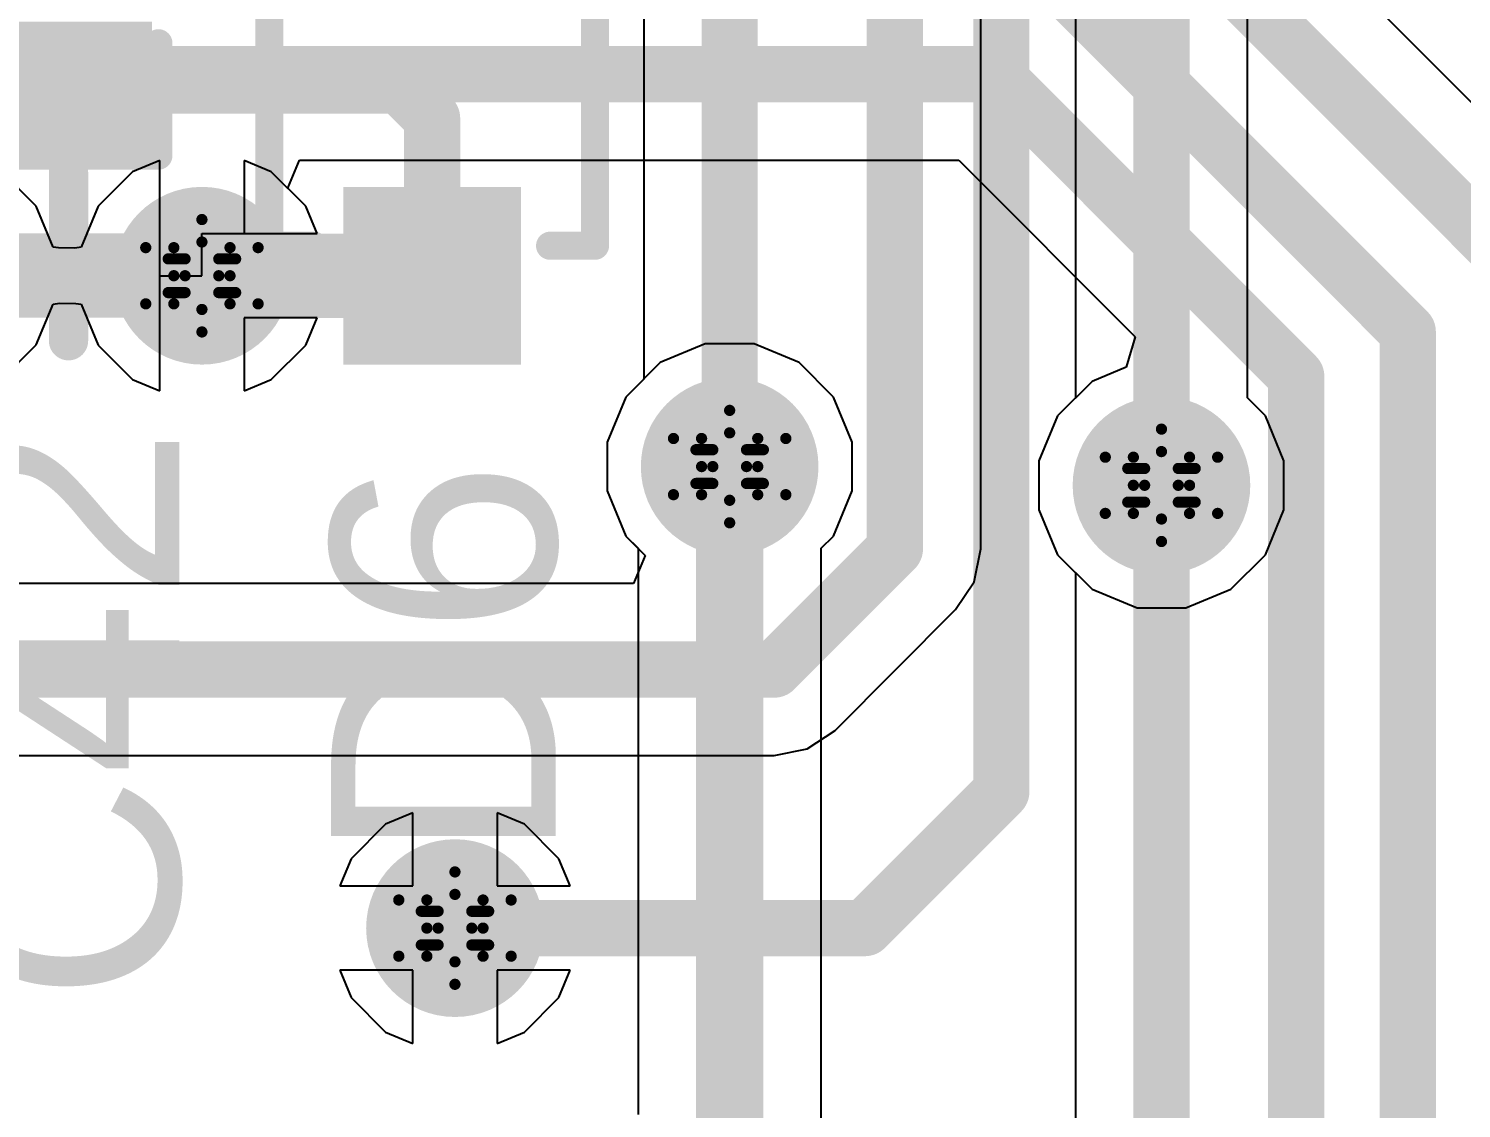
# Model space of a CAD drawing. Header units: inches. Extents: x -18 to 237, y -41 to 211.
# Drawn here: x 20.17 to 26.65, y 39.34 to 44.22 of the extents above; entities that cross this region are included whole.
import ezdxf

# ---------------------------------------------------------------- set-up
doc = ezdxf.new("R2010")
doc.units = ezdxf.units.IN
for name, color, linetype in [('Bottom Layer', 5, 'Continuous'), ('Bottom Solder', 6, 'Continuous'), ('Drill Drawing', 1, 'Continuous'), ('Top Layer', 1, 'Continuous'), ('Top Overlay', 2, 'Continuous'), ('Top Paste', 8, 'Continuous'), ('Top Solder', 216, 'Continuous'), ('Via Holes', 16, 'Continuous')]:
    doc.layers.add(name, color=color, linetype=linetype)
doc.styles.add('Arial', font='', dxfattribs={"height": 0.2})
doc.styles.get('Arial').set_extended_font_data('Arial')

# ---------------------------------------------------------------- blocks, each defined once
blk = doc.blocks.new('F0502_B_18_15T_R_17')
at = {"layer": 'Top Overlay', "const_width": 0.127}
blk.add_lwpolyline([(5.7912, -2.7432), (-5.7912, -2.7432)], dxfattribs=at)
at = {"layer": 'Top Overlay', "const_width": 0.0635}
blk.add_lwpolyline([(-5.82295, -2.7432, 1), (-5.75945, -2.7432, 1)], format="xyb", close=True, dxfattribs=at)
blk = doc.blocks.new('SOD323F_115')
at = {"layer": 'Top Layer'}
for points in [[(-1.34999984, 0.2999994), (-0.75000104, 0.2999994), (-0.75000104, -0.2999994), (-1.34999984, -0.2999994)], [(0.75000104, 0.2999994), (1.34999984, 0.2999994), (1.34999984, -0.2999994), (0.75000104, -0.2999994)]]:
    blk.add_hatch(color=1, dxfattribs=at).paths.add_polyline_path(points)
at = {"layer": 'Top Overlay'}
for points in [[(0.99026472, 0.38452552), (2.11002372, 0.38452552), (2.11002372, 0.7909255199999999), (0.99026472, 0.7909255199999999)], [(1.42228824, -0.4064), (2.10808824, -0.4064), (2.10808824, 0.4571999999999999), (1.42228824, 0.4571999999999999)], [(0.99026472, -0.7838744799999999), (2.11002372, -0.7838744799999999), (2.11002372, -0.3774744799999999), (0.99026472, -0.3774744799999999)]]:
    blk.add_hatch(color=2, dxfattribs=at).paths.add_polyline_path(points)
at = {"layer": 'Top Paste'}
for points in [[(-1.34999984, 0.2999994), (-0.75000104, 0.2999994), (-0.75000104, -0.2999994), (-1.34999984, -0.2999994)], [(0.75000104, 0.2999994), (1.34999984, 0.2999994), (1.34999984, -0.2999994), (0.75000104, -0.2999994)]]:
    blk.add_hatch(color=8, dxfattribs=at).paths.add_polyline_path(points)
at = {"layer": 'Top Solder'}
for points in [[(-1.45159984, 0.4015993999999999), (-0.64840104, 0.4015993999999999), (-0.64840104, -0.4015993999999999), (-1.45159984, -0.4015993999999999)], [(0.64840104, 0.4015993999999999), (1.45159984, 0.4015993999999999), (1.45159984, -0.4015993999999999), (0.64840104, -0.4015993999999999)]]:
    blk.add_hatch(color=216, dxfattribs=at).paths.add_polyline_path(points)
at = {"layer": 'Top Overlay', "const_width": 0.127}
for points in [[(-0.9143999999999999, 0.7366), (0.9884409999999999, 0.7366)], [(-0.9143999999999999, 0.7366), (-0.9143999999999999, 0.5334)], [(-0.9143999999999999, -0.5334), (-0.9143999999999999, -0.7366)], [(-0.9143999999999999, -0.7366), (0.9884409999999999, -0.7366)]]:
    blk.add_lwpolyline(points, dxfattribs=at)
at = {"layer": 'Top Overlay', "const_width": 0.0635}
for points in [[(-0.9461499999999999, 0.7366, 1), (-0.88265, 0.7366, 1)], [(-0.9461499999999999, 0.7366, 1), (-0.88265, 0.7366, 1)], [(0.9566909999999998, 0.7366, 1), (1.020191, 0.7366, 1)], [(-0.9461499999999999, 0.5334, 1), (-0.88265, 0.5334, 1)], [(-0.9461499999999999, -0.5334, 1), (-0.88265, -0.5334, 1)], [(-0.9461499999999999, -0.7366, 1), (-0.88265, -0.7366, 1)], [(-0.9461499999999999, -0.7366, 1), (-0.88265, -0.7366, 1)], [(0.9566909999999998, -0.7366, 1), (1.020191, -0.7366, 1)]]:
    blk.add_lwpolyline(points, format="xyb", close=True, dxfattribs=at)
blk = doc.blocks.new('C___0402_122')
at = {"layer": 'Top Layer'}
for points in [[(-0.6985, -0.3175), (-0.6985, 0.3174999999999999), (-0.2413000000000001, 0.3175), (-0.2412999999999999, -0.3174999999999999)], [(0.2413000000000001, -0.3175), (0.2412999999999999, 0.3174999999999999), (0.6985, 0.3175), (0.6985, -0.3174999999999999)]]:
    blk.add_hatch(color=1, dxfattribs=at).paths.add_polyline_path(points)
at = {"layer": 'Top Paste'}
for points in [[(-0.6985, -0.3175), (-0.6985, 0.3174999999999999), (-0.2413000000000001, 0.3175), (-0.2412999999999999, -0.3174999999999999)], [(0.2413000000000001, -0.3175), (0.2412999999999999, 0.3174999999999999), (0.6985, 0.3175), (0.6985, -0.3174999999999999)]]:
    blk.add_hatch(color=8, dxfattribs=at).paths.add_polyline_path(points)
at = {"layer": 'Top Solder'}
for points in [[(-0.7584998799999999, -0.3774998800000001), (-0.7584998799999999, 0.3774998799999999), (-0.1813001200000001, 0.3774998800000001), (-0.1813001199999999, -0.3774998799999999)], [(0.1813001200000001, -0.3774998800000001), (0.1813001199999999, 0.3774998799999999), (0.7584998799999999, 0.3774998800000001), (0.7584998799999999, -0.3774998799999999)]]:
    blk.add_hatch(color=216, dxfattribs=at).paths.add_polyline_path(points)
at = {"layer": 'Top Overlay', "const_width": 0.127}
for points in [[(-0.2794, 0.4064), (-0.7874, 0.4064)], [(-0.7874, -0.4064), (-0.7874, 0.4064)], [(0.7874, 0.4064), (0.2794, 0.4064)], [(0.7874, -0.4064), (0.7874, 0.4064)], [(-0.2794, -0.4064), (-0.7874, -0.4064)], [(0.7874, -0.4064), (0.2794, -0.4064)]]:
    blk.add_lwpolyline(points, dxfattribs=at)
at = {"layer": 'Top Overlay', "const_width": 0.0635}
for points in [[(-0.8191499999999999, 0.4064, 1), (-0.7556499999999999, 0.4064, 1)], [(-0.8191499999999999, 0.4064, 1), (-0.7556499999999999, 0.4064, 1)], [(-0.31115, 0.4064, 1), (-0.24765, 0.4064, 1)], [(0.24765, 0.4064, 1), (0.31115, 0.4064, 1)], [(0.7556499999999999, 0.4064, 1), (0.8191499999999999, 0.4064, 1)], [(0.7556499999999999, 0.4064, 1), (0.8191499999999999, 0.4064, 1)], [(-0.8191499999999999, -0.4064, 1), (-0.7556499999999999, -0.4064, 1)], [(-0.8191499999999999, -0.4064, 1), (-0.7556499999999999, -0.4064, 1)], [(-0.31115, -0.4064, 1), (-0.24765, -0.4064, 1)], [(0.24765, -0.4064, 1), (0.31115, -0.4064, 1)], [(0.7556499999999999, -0.4064, 1), (0.8191499999999999, -0.4064, 1)], [(0.7556499999999999, -0.4064, 1), (0.8191499999999999, -0.4064, 1)]]:
    blk.add_lwpolyline(points, format="xyb", close=True, dxfattribs=at)

msp = doc.modelspace()

# ---------------------------------------------------------------- hatches: boundary and pattern name
at = {"layer": 'Bottom Layer'}
h = msp.add_hatch(color=5, dxfattribs=at)
edge = h.paths.add_edge_path()
edge.add_arc((20.95500508, 43.10568468), 0.2999994, 0, 360)
h = msp.add_hatch(color=5, dxfattribs=at)
edge = h.paths.add_edge_path()
edge.add_arc((23.34130206, 42.24319973999999), 0.2999994, 0, 360)
h = msp.add_hatch(color=5, dxfattribs=at)
edge = h.paths.add_edge_path()
edge.add_arc((25.2938915, 42.15854916), 0.2999994, 0, 360)
h = msp.add_hatch(color=5, dxfattribs=at)
edge = h.paths.add_edge_path()
edge.add_arc((22.0991811, 40.1574), 0.2999994, 0, 360)
at = {"layer": 'Bottom Solder'}
h = msp.add_hatch(color=6, dxfattribs=at)
edge = h.paths.add_edge_path()
edge.add_arc((20.95500508, 43.10568468), 0.4015993999999999, 0, 360)
h = msp.add_hatch(color=6, dxfattribs=at)
edge = h.paths.add_edge_path()
edge.add_arc((23.34130206, 42.24319973999999), 0.4015993999999999, 0, 360)
h = msp.add_hatch(color=6, dxfattribs=at)
edge = h.paths.add_edge_path()
edge.add_arc((25.2938915, 42.15854916), 0.4015993999999999, 0, 360)
h = msp.add_hatch(color=6, dxfattribs=at)
edge = h.paths.add_edge_path()
edge.add_arc((22.0991811, 40.1574), 0.4015993999999999, 0, 360)
at = {"layer": 'Top Layer'}
h = msp.add_hatch(color=1, dxfattribs=at)
edge = h.paths.add_edge_path()
edge.add_arc((20.95500508, 43.10568468), 0.2999994, 0, 360)
h = msp.add_hatch(color=1, dxfattribs=at)
edge = h.paths.add_edge_path()
edge.add_arc((23.34130206, 42.24319973999999), 0.2999994, 0, 360)
h = msp.add_hatch(color=1, dxfattribs=at)
edge = h.paths.add_edge_path()
edge.add_arc((25.2938915, 42.15854916), 0.2999994, 0, 360)
h = msp.add_hatch(color=1, dxfattribs=at)
edge = h.paths.add_edge_path()
edge.add_arc((22.0991811, 40.1574), 0.2999994, 0, 360)
at = {"layer": 'Top Solder'}
h = msp.add_hatch(color=216, dxfattribs=at)
edge = h.paths.add_edge_path()
edge.add_arc((20.95500508, 43.10568468), 0.4015993999999999, 0, 360)
h = msp.add_hatch(color=216, dxfattribs=at)
edge = h.paths.add_edge_path()
edge.add_arc((23.34130206, 42.24319973999999), 0.4015993999999999, 0, 360)
h = msp.add_hatch(color=216, dxfattribs=at)
edge = h.paths.add_edge_path()
edge.add_arc((25.2938915, 42.15854916), 0.4015993999999999, 0, 360)
h = msp.add_hatch(color=216, dxfattribs=at)
edge = h.paths.add_edge_path()
edge.add_arc((22.0991811, 40.1574), 0.4015993999999999, 0, 360)
at = {"layer": 'Via Holes'}
h = msp.add_hatch(color=7, dxfattribs=at)
edge = h.paths.add_edge_path()
edge.add_arc((20.95500508, 43.10568468), 0.1499997, 0, 360)
h = msp.add_hatch(color=7, dxfattribs=at)
edge = h.paths.add_edge_path()
edge.add_arc((23.34130206, 42.24319973999999), 0.1499997, 0, 360)
h = msp.add_hatch(color=7, dxfattribs=at)
edge = h.paths.add_edge_path()
edge.add_arc((25.2938915, 42.15854916), 0.1499997, 0, 360)
h = msp.add_hatch(color=7, dxfattribs=at)
edge = h.paths.add_edge_path()
edge.add_arc((22.0991811, 40.1574), 0.1499997, 0, 360)

# ---------------------------------------------------------------- linework, layer by layer
at = {"layer": 'Bottom Layer'}
for p, q in [((27.20535834, 43.37886167999999), (25.59615912, 44.9880609)), ((21.34339902, 43.5007639), (21.39600496, 43.6277639)), ((21.39600496, 43.6277639), (24.37746458, 43.6277639)), ((24.37746458, 43.6277639), (25.17534716, 42.82988132)), ((21.42466378, 43.41949913999999), (21.34339902, 43.5007639)), ((21.47574318, 43.29618468), (21.42466378, 43.41949913999999)), ((20.95500508, 43.10568468), (20.95500508, 43.29618468)), ((20.95500508, 43.29618468), (21.47574318, 43.29618468)), ((20.76450508, 42.58494657999999), (20.76450508, 43.10568468)), ((20.76450508, 43.10568468), (20.95500508, 43.10568468)), ((20.20546378, 42.79298528), (20.28167394, 42.97697272)), ((20.28167394, 42.97697272), (20.31117858, 42.9815498)), ((20.31117858, 42.9815498), (20.38499098, 42.98088178)), ((20.38499098, 42.98088178), (20.40867394, 42.97697272)), ((20.40867394, 42.97697272), (20.48534638, 42.79187022)), ((21.47574318, 42.91518468), (21.14550508, 42.91518468)), ((21.14550508, 42.91518468), (21.14550508, 42.58494657999999)), ((21.42466378, 42.79187022), (21.47574318, 42.91518468)), ((25.17534716, 42.82988132), (25.1337572, 42.69186534)), ((20.04961954, 42.63714104), (20.20546378, 42.79298528)), ((20.48534638, 42.79187022), (20.64119062, 42.63602597999999)), ((21.26881954, 42.63602597999999), (21.42466378, 42.79187022)), ((23.23110416, 42.79719914), (23.0274876, 42.71285844)), ((23.45149996, 42.79719914), (23.23110416, 42.79719914)), ((23.65511652, 42.71285844), (23.45149996, 42.79719914)), ((23.0274876, 42.71285844), (22.87164336, 42.5570142)), ((23.81096076, 42.5570142), (23.65511652, 42.71285844)), ((20.64119062, 42.63602597999999), (20.76450508, 42.58494657999999)), ((21.14550508, 42.58494657999999), (21.26881954, 42.63602597999999)), ((24.98007704, 42.62820786), (24.8242328, 42.47236362)), ((25.1337572, 42.69186534), (24.98007704, 42.62820786)), ((22.87164336, 42.5570142), (22.78730266, 42.35339764)), ((23.89530146, 42.35339764), (23.81096076, 42.5570142)), ((24.8242328, 42.47236362), (24.7398921, 42.26874706)), ((22.78730266, 42.35339764), (22.78730266, 42.13300184)), ((23.89530146, 42.13300184), (23.89530146, 42.35339764)), ((24.7398921, 42.26874706), (24.7398921, 42.04835126)), ((22.78730266, 42.13300184), (22.87164336, 41.92938528)), ((23.81096076, 41.92938528), (23.89530146, 42.13300184)), ((24.7398921, 42.04835126), (24.8242328, 41.8447347)), ((22.87164336, 41.92938528), (22.92693916, 41.87408947999999)), ((23.75566496, 41.87408947999999), (23.81096076, 41.92938528)), ((22.92693916, 41.87408947999999), (22.92693916, 39.31473214)), ((23.75566496, 39.14309672), (23.75566496, 41.87408947999999)), ((24.8242328, 41.8447347), (24.90542644, 41.76354105999999)), ((24.90542644, 41.76354105999999), (24.90542644, 39.02160852)), ((21.78536664, 40.6270587), (21.6295224, 40.47121446)), ((21.9086811, 40.6781381), (21.78536664, 40.6270587)), ((21.9086811, 40.3479), (21.9086811, 40.6781381)), ((22.41299556, 40.6270587), (22.2896811, 40.6781381)), ((22.2896811, 40.6781381), (22.2896811, 40.3479)), ((22.5688398, 40.47121446), (22.41299556, 40.6270587)), ((21.6295224, 40.47121446), (21.578443, 40.3479)), ((22.6199192, 40.3479), (22.5688398, 40.47121446)), ((21.578443, 40.3479), (21.9086811, 40.3479)), ((22.2896811, 40.3479), (22.6199192, 40.3479)), ((21.9086811, 39.9669), (21.578443, 39.9669)), ((21.578443, 39.9669), (21.6295224, 39.84358553999999)), ((21.9086811, 39.6366619), (21.9086811, 39.9669)), ((22.6199192, 39.9669), (22.2896811, 39.9669)), ((22.2896811, 39.9669), (22.2896811, 39.6366619)), ((22.5688398, 39.84358553999999), (22.6199192, 39.9669)), ((21.6295224, 39.84358553999999), (21.78536664, 39.6877413)), ((22.41299556, 39.6877413), (22.5688398, 39.84358553999999)), ((21.78536664, 39.6877413), (21.9086811, 39.6366619)), ((22.2896811, 39.6366619), (22.41299556, 39.6877413))]:
    msp.add_line(p, q, dxfattribs=at)
for points, const_width in [([(25.07384876, 44.96099974), (26.93067258, 43.10417592)], 0.254), ([(24.79422016, 44.46609343999999), (26.40765102, 42.85266257999999)], 0.254), ([(13.15333412, 44.01622896), (24.53837104, 44.01622896)], 0.254), ([(24.53837104, 44.01622896), (25.90330862, 42.65129138)], 0.254), ([(26.40765102, 34.73014898), (26.40765102, 42.85266257999999)], 0.254), ([(25.90330862, 34.24389138), (25.90330862, 42.65129138)], 0.254), ([(23.34130206, 39.14309672), (23.34130206, 42.24319973999999)], 0.3048), ([(25.2938915, 38.86069952), (25.2938915, 42.15854916)], 0.254)]:
    msp.add_lwpolyline(points, dxfattribs=dict(at, const_width=const_width))
for points, const_width in [([(24.47487104, 44.01622896, 1), (24.60187104, 44.01622896, 1)], 0.127), ([(24.47487104, 44.01622896, 1), (24.60187104, 44.01622896, 1)], 0.127), ([(26.34415102, 42.85266257999999, 1), (26.47115102, 42.85266257999999, 1)], 0.127), ([(26.34415102, 42.85266257999999, 1), (26.47115102, 42.85266257999999, 1)], 0.127), ([(25.83980862, 42.65129138, 1), (25.96680862, 42.65129138, 1)], 0.127), ([(25.83980862, 42.65129138, 1), (25.96680862, 42.65129138, 1)], 0.127), ([(23.26510206, 42.24319973999999, 1), (23.41750206, 42.24319973999999, 1)], 0.1524), ([(25.2303915, 42.15854916, 1), (25.3573915, 42.15854916, 1)], 0.127)]:
    msp.add_lwpolyline(points, format="xyb", close=True, dxfattribs=dict(at, const_width=const_width))
at = {"layer": 'Drill Drawing', "const_width": 0.0508}
for points in [[(20.82800508, 43.23268468), (20.95500508, 43.35968468)], [(20.95500508, 43.35968468), (21.08200508, 43.23268468)], [(20.87880508, 43.18188468), (20.95500508, 43.25808468)], [(20.95500508, 43.25808468), (21.03120508, 43.18188468)], [(20.70100508, 43.23268468), (20.82800508, 43.10568468)], [(20.70100508, 43.23268468), (20.82800508, 43.23268468)], [(21.08200508, 43.23268468), (21.20900508, 43.23268468)], [(21.08200508, 43.10568468), (21.20900508, 43.23268468)], [(20.80260508, 43.18188468), (20.87880508, 43.10568468)], [(20.80260508, 43.18188468), (20.87880508, 43.18188468)], [(21.03120508, 43.18188468), (21.10740508, 43.18188468)], [(21.03120508, 43.10568468), (21.10740508, 43.18188468)], [(20.70100508, 42.97868467999999), (20.82800508, 43.10568468)], [(20.80260508, 43.02948468), (20.87880508, 43.10568468)], [(21.03120508, 43.10568468), (21.10740508, 43.02948468)], [(21.08200508, 43.10568468), (21.20900508, 42.97868467999999)], [(20.80260508, 43.02948468), (20.87880508, 43.02948468)], [(20.87880508, 43.02948468), (20.95500508, 42.95328468)], [(20.95500508, 42.95328468), (21.03120508, 43.02948468)], [(21.03120508, 43.02948468), (21.10740508, 43.02948468)], [(20.70100508, 42.97868467999999), (20.82800508, 42.97868467999999)], [(20.82800508, 42.97868467999999), (20.95500508, 42.85168468)], [(20.95500508, 42.85168468), (21.08200508, 42.97868467999999)], [(21.08200508, 42.97868467999999), (21.20900508, 42.97868467999999)], [(23.21430206, 42.37019974), (23.34130206, 42.49719974)], [(23.34130206, 42.49719974), (23.46830206, 42.37019974)], [(25.1668915, 42.28554916), (25.2938915, 42.41254916)], [(25.2938915, 42.41254916), (25.4208915, 42.28554916)], [(23.08730206, 42.37019974), (23.21430206, 42.24319973999999)], [(23.08730206, 42.37019974), (23.21430206, 42.37019974)], [(23.26510206, 42.31939974), (23.34130206, 42.39559973999999)], [(23.34130206, 42.39559973999999), (23.41750206, 42.31939974)], [(23.46830206, 42.37019974), (23.59530206, 42.37019974)], [(23.46830206, 42.24319973999999), (23.59530206, 42.37019974)], [(23.18890206, 42.31939974), (23.26510206, 42.24319973999999)], [(23.18890206, 42.31939974), (23.26510206, 42.31939974)], [(23.41750206, 42.31939974), (23.49370206, 42.31939974)], [(23.41750206, 42.24319973999999), (23.49370206, 42.31939974)], [(25.0398915, 42.28554916), (25.1668915, 42.15854916)], [(25.0398915, 42.28554916), (25.1668915, 42.28554916)], [(25.2176915, 42.23474916), (25.2938915, 42.31094916)], [(25.2938915, 42.31094916), (25.3700915, 42.23474916)], [(25.4208915, 42.28554916), (25.5478915, 42.28554916)], [(25.4208915, 42.15854916), (25.5478915, 42.28554916)], [(23.08730206, 42.11619974), (23.21430206, 42.24319973999999)], [(23.18890206, 42.16699974), (23.26510206, 42.24319973999999)], [(23.41750206, 42.24319973999999), (23.49370206, 42.16699974)], [(23.46830206, 42.24319973999999), (23.59530206, 42.11619974)], [(25.1414915, 42.23474916), (25.2176915, 42.15854916)], [(25.1414915, 42.23474916), (25.2176915, 42.23474916)], [(25.3700915, 42.23474916), (25.4462915, 42.23474916)], [(25.3700915, 42.15854916), (25.4462915, 42.23474916)], [(23.18890206, 42.16699974), (23.26510206, 42.16699974)], [(23.26510206, 42.16699974), (23.34130206, 42.09079973999999)], [(23.34130206, 42.09079973999999), (23.41750206, 42.16699974)], [(23.41750206, 42.16699974), (23.49370206, 42.16699974)], [(25.0398915, 42.03154916), (25.1668915, 42.15854916)], [(25.1414915, 42.08234916), (25.2176915, 42.15854916)], [(25.3700915, 42.15854916), (25.4462915, 42.08234916)], [(25.4208915, 42.15854916), (25.5478915, 42.03154916)], [(23.08730206, 42.11619974), (23.21430206, 42.11619974)], [(23.21430206, 42.11619974), (23.34130206, 41.98919974)], [(23.34130206, 41.98919974), (23.46830206, 42.11619974)], [(23.46830206, 42.11619974), (23.59530206, 42.11619974)], [(25.0398915, 42.03154916), (25.1668915, 42.03154916)], [(25.1414915, 42.08234916), (25.2176915, 42.08234916)], [(25.1668915, 42.03154916), (25.2938915, 41.90454916)], [(25.2176915, 42.08234916), (25.2938915, 42.00614916)], [(25.2938915, 42.00614916), (25.3700915, 42.08234916)], [(25.2938915, 41.90454916), (25.4208915, 42.03154916)], [(25.3700915, 42.08234916), (25.4462915, 42.08234916)], [(25.4208915, 42.03154916), (25.5478915, 42.03154916)], [(21.9721811, 40.2844), (22.0991811, 40.4114)], [(22.0991811, 40.4114), (22.2261811, 40.2844)], [(21.8451811, 40.2844), (21.9721811, 40.1574)], [(21.8451811, 40.2844), (21.9721811, 40.2844)], [(22.0229811, 40.2336), (22.0991811, 40.3098)], [(22.0991811, 40.3098), (22.1753811, 40.2336)], [(22.2261811, 40.2844), (22.3531811, 40.2844)], [(22.2261811, 40.1574), (22.3531811, 40.2844)], [(21.9467811, 40.2336), (22.0229811, 40.1574)], [(21.9467811, 40.2336), (22.0229811, 40.2336)], [(22.1753811, 40.2336), (22.2515811, 40.2336)], [(22.1753811, 40.1574), (22.2515811, 40.2336)], [(21.8451811, 40.0304), (21.9721811, 40.1574)], [(21.9467811, 40.0812), (22.0229811, 40.1574)], [(22.1753811, 40.1574), (22.2515811, 40.0812)], [(22.2261811, 40.1574), (22.3531811, 40.0304)], [(21.9467811, 40.0812), (22.0229811, 40.0812)], [(22.0229811, 40.0812), (22.0991811, 40.005)], [(22.0991811, 40.005), (22.1753811, 40.0812)], [(22.1753811, 40.0812), (22.2515811, 40.0812)], [(21.8451811, 40.0304), (21.9721811, 40.0304)], [(21.9721811, 40.0304), (22.0991811, 39.9034)], [(22.0991811, 39.9034), (22.2261811, 40.0304)], [(22.2261811, 40.0304), (22.3531811, 40.0304)]]:
    msp.add_lwpolyline(points, dxfattribs=at)
at = {"layer": 'Drill Drawing', "const_width": 0.0254}
for points in [[(20.94230508, 43.35968468, 1), (20.96770508, 43.35968468, 1)], [(20.94230508, 43.35968468, 1), (20.96770508, 43.35968468, 1)], [(20.94230508, 43.25808468, 1), (20.96770508, 43.25808468, 1)], [(20.94230508, 43.25808468, 1), (20.96770508, 43.25808468, 1)], [(20.68830508, 43.23268468, 1), (20.71370508, 43.23268468, 1)], [(20.68830508, 43.23268468, 1), (20.71370508, 43.23268468, 1)], [(20.81530508, 43.23268468, 1), (20.84070508, 43.23268468, 1)], [(20.81530508, 43.23268468, 1), (20.84070508, 43.23268468, 1)], [(21.06930508, 43.23268468, 1), (21.09470508, 43.23268468, 1)], [(21.06930508, 43.23268468, 1), (21.09470508, 43.23268468, 1)], [(21.19630508, 43.23268468, 1), (21.22170508, 43.23268468, 1)], [(21.19630508, 43.23268468, 1), (21.22170508, 43.23268468, 1)], [(20.78990508, 43.18188468, 1), (20.81530508, 43.18188468, 1)], [(20.78990508, 43.18188468, 1), (20.81530508, 43.18188468, 1)], [(20.86610508, 43.18188468, 1), (20.89150508, 43.18188468, 1)], [(20.86610508, 43.18188468, 1), (20.89150508, 43.18188468, 1)], [(21.01850508, 43.18188468, 1), (21.04390508, 43.18188468, 1)], [(21.01850508, 43.18188468, 1), (21.04390508, 43.18188468, 1)], [(21.09470508, 43.18188468, 1), (21.12010508, 43.18188468, 1)], [(21.09470508, 43.18188468, 1), (21.12010508, 43.18188468, 1)], [(20.81530508, 43.10568468, 1), (20.84070508, 43.10568468, 1)], [(20.81530508, 43.10568468, 1), (20.84070508, 43.10568468, 1)], [(20.86610508, 43.10568468, 1), (20.89150508, 43.10568468, 1)], [(20.86610508, 43.10568468, 1), (20.89150508, 43.10568468, 1)], [(21.01850508, 43.10568468, 1), (21.04390508, 43.10568468, 1)], [(21.01850508, 43.10568468, 1), (21.04390508, 43.10568468, 1)], [(21.06930508, 43.10568468, 1), (21.09470508, 43.10568468, 1)], [(21.06930508, 43.10568468, 1), (21.09470508, 43.10568468, 1)], [(20.78990508, 43.02948468, 1), (20.81530508, 43.02948468, 1)], [(20.78990508, 43.02948468, 1), (20.81530508, 43.02948468, 1)], [(20.86610508, 43.02948468, 1), (20.89150508, 43.02948468, 1)], [(20.86610508, 43.02948468, 1), (20.89150508, 43.02948468, 1)], [(21.01850508, 43.02948468, 1), (21.04390508, 43.02948468, 1)], [(21.01850508, 43.02948468, 1), (21.04390508, 43.02948468, 1)], [(21.09470508, 43.02948468, 1), (21.12010508, 43.02948468, 1)], [(21.09470508, 43.02948468, 1), (21.12010508, 43.02948468, 1)], [(20.68830508, 42.97868467999999, 1), (20.71370508, 42.97868467999999, 1)], [(20.68830508, 42.97868467999999, 1), (20.71370508, 42.97868467999999, 1)], [(20.81530508, 42.97868467999999, 1), (20.84070508, 42.97868467999999, 1)], [(20.81530508, 42.97868467999999, 1), (20.84070508, 42.97868467999999, 1)], [(20.94230508, 42.95328468, 1), (20.96770508, 42.95328468, 1)], [(20.94230508, 42.95328468, 1), (20.96770508, 42.95328468, 1)], [(21.06930508, 42.97868467999999, 1), (21.09470508, 42.97868467999999, 1)], [(21.06930508, 42.97868467999999, 1), (21.09470508, 42.97868467999999, 1)], [(21.19630508, 42.97868467999999, 1), (21.22170508, 42.97868467999999, 1)], [(21.19630508, 42.97868467999999, 1), (21.22170508, 42.97868467999999, 1)], [(20.94230508, 42.85168468, 1), (20.96770508, 42.85168468, 1)], [(20.94230508, 42.85168468, 1), (20.96770508, 42.85168468, 1)], [(23.32860206, 42.49719974, 1), (23.35400206, 42.49719974, 1)], [(23.32860206, 42.49719974, 1), (23.35400206, 42.49719974, 1)], [(25.2811915, 42.41254916, 1), (25.3065915, 42.41254916, 1)], [(25.2811915, 42.41254916, 1), (25.3065915, 42.41254916, 1)], [(23.07460206, 42.37019974, 1), (23.10000206, 42.37019974, 1)], [(23.07460206, 42.37019974, 1), (23.10000206, 42.37019974, 1)], [(23.20160206, 42.37019974, 1), (23.22700206, 42.37019974, 1)], [(23.20160206, 42.37019974, 1), (23.22700206, 42.37019974, 1)], [(23.32860206, 42.39559973999999, 1), (23.35400206, 42.39559973999999, 1)], [(23.32860206, 42.39559973999999, 1), (23.35400206, 42.39559973999999, 1)], [(23.45560206, 42.37019974, 1), (23.48100206, 42.37019974, 1)], [(23.45560206, 42.37019974, 1), (23.48100206, 42.37019974, 1)], [(23.58260206, 42.37019974, 1), (23.60800206, 42.37019974, 1)], [(23.58260206, 42.37019974, 1), (23.60800206, 42.37019974, 1)], [(23.17620206, 42.31939974, 1), (23.20160206, 42.31939974, 1)], [(23.17620206, 42.31939974, 1), (23.20160206, 42.31939974, 1)], [(23.25240206, 42.31939974, 1), (23.27780206, 42.31939974, 1)], [(23.25240206, 42.31939974, 1), (23.27780206, 42.31939974, 1)], [(23.40480206, 42.31939974, 1), (23.43020206, 42.31939974, 1)], [(23.40480206, 42.31939974, 1), (23.43020206, 42.31939974, 1)], [(23.48100206, 42.31939974, 1), (23.50640206, 42.31939974, 1)], [(23.48100206, 42.31939974, 1), (23.50640206, 42.31939974, 1)], [(25.0271915, 42.28554916, 1), (25.0525915, 42.28554916, 1)], [(25.0271915, 42.28554916, 1), (25.0525915, 42.28554916, 1)], [(25.1541915, 42.28554916, 1), (25.1795915, 42.28554916, 1)], [(25.1541915, 42.28554916, 1), (25.1795915, 42.28554916, 1)], [(25.2811915, 42.31094916, 1), (25.3065915, 42.31094916, 1)], [(25.2811915, 42.31094916, 1), (25.3065915, 42.31094916, 1)], [(25.4081915, 42.28554916, 1), (25.4335915, 42.28554916, 1)], [(25.4081915, 42.28554916, 1), (25.4335915, 42.28554916, 1)], [(25.5351915, 42.28554916, 1), (25.5605915, 42.28554916, 1)], [(25.5351915, 42.28554916, 1), (25.5605915, 42.28554916, 1)], [(23.20160206, 42.24319973999999, 1), (23.22700206, 42.24319973999999, 1)], [(23.20160206, 42.24319973999999, 1), (23.22700206, 42.24319973999999, 1)], [(23.25240206, 42.24319973999999, 1), (23.27780206, 42.24319973999999, 1)], [(23.25240206, 42.24319973999999, 1), (23.27780206, 42.24319973999999, 1)], [(23.40480206, 42.24319973999999, 1), (23.43020206, 42.24319973999999, 1)], [(23.40480206, 42.24319973999999, 1), (23.43020206, 42.24319973999999, 1)], [(23.45560206, 42.24319973999999, 1), (23.48100206, 42.24319973999999, 1)], [(23.45560206, 42.24319973999999, 1), (23.48100206, 42.24319973999999, 1)], [(25.1287915, 42.23474916, 1), (25.1541915, 42.23474916, 1)], [(25.1287915, 42.23474916, 1), (25.1541915, 42.23474916, 1)], [(25.2049915, 42.23474916, 1), (25.2303915, 42.23474916, 1)], [(25.2049915, 42.23474916, 1), (25.2303915, 42.23474916, 1)], [(25.3573915, 42.23474916, 1), (25.3827915, 42.23474916, 1)], [(25.3573915, 42.23474916, 1), (25.3827915, 42.23474916, 1)], [(25.4335915, 42.23474916, 1), (25.4589915, 42.23474916, 1)], [(25.4335915, 42.23474916, 1), (25.4589915, 42.23474916, 1)], [(23.17620206, 42.16699974, 1), (23.20160206, 42.16699974, 1)], [(23.17620206, 42.16699974, 1), (23.20160206, 42.16699974, 1)], [(23.25240206, 42.16699974, 1), (23.27780206, 42.16699974, 1)], [(23.25240206, 42.16699974, 1), (23.27780206, 42.16699974, 1)], [(23.40480206, 42.16699974, 1), (23.43020206, 42.16699974, 1)], [(23.40480206, 42.16699974, 1), (23.43020206, 42.16699974, 1)], [(23.48100206, 42.16699974, 1), (23.50640206, 42.16699974, 1)], [(23.48100206, 42.16699974, 1), (23.50640206, 42.16699974, 1)], [(25.1541915, 42.15854916, 1), (25.1795915, 42.15854916, 1)], [(25.1541915, 42.15854916, 1), (25.1795915, 42.15854916, 1)], [(25.2049915, 42.15854916, 1), (25.2303915, 42.15854916, 1)], [(25.2049915, 42.15854916, 1), (25.2303915, 42.15854916, 1)], [(25.3573915, 42.15854916, 1), (25.3827915, 42.15854916, 1)], [(25.3573915, 42.15854916, 1), (25.3827915, 42.15854916, 1)], [(25.4081915, 42.15854916, 1), (25.4335915, 42.15854916, 1)], [(25.4081915, 42.15854916, 1), (25.4335915, 42.15854916, 1)], [(23.07460206, 42.11619974, 1), (23.10000206, 42.11619974, 1)], [(23.07460206, 42.11619974, 1), (23.10000206, 42.11619974, 1)], [(23.20160206, 42.11619974, 1), (23.22700206, 42.11619974, 1)], [(23.20160206, 42.11619974, 1), (23.22700206, 42.11619974, 1)], [(23.32860206, 42.09079973999999, 1), (23.35400206, 42.09079973999999, 1)], [(23.32860206, 42.09079973999999, 1), (23.35400206, 42.09079973999999, 1)], [(23.45560206, 42.11619974, 1), (23.48100206, 42.11619974, 1)], [(23.45560206, 42.11619974, 1), (23.48100206, 42.11619974, 1)], [(23.58260206, 42.11619974, 1), (23.60800206, 42.11619974, 1)], [(23.58260206, 42.11619974, 1), (23.60800206, 42.11619974, 1)], [(25.0271915, 42.03154916, 1), (25.0525915, 42.03154916, 1)], [(25.0271915, 42.03154916, 1), (25.0525915, 42.03154916, 1)], [(25.1287915, 42.08234916, 1), (25.1541915, 42.08234916, 1)], [(25.1287915, 42.08234916, 1), (25.1541915, 42.08234916, 1)], [(25.1541915, 42.03154916, 1), (25.1795915, 42.03154916, 1)], [(25.1541915, 42.03154916, 1), (25.1795915, 42.03154916, 1)], [(25.2049915, 42.08234916, 1), (25.2303915, 42.08234916, 1)], [(25.2049915, 42.08234916, 1), (25.2303915, 42.08234916, 1)], [(25.3573915, 42.08234916, 1), (25.3827915, 42.08234916, 1)], [(25.3573915, 42.08234916, 1), (25.3827915, 42.08234916, 1)], [(25.4081915, 42.03154916, 1), (25.4335915, 42.03154916, 1)], [(25.4081915, 42.03154916, 1), (25.4335915, 42.03154916, 1)], [(25.4335915, 42.08234916, 1), (25.4589915, 42.08234916, 1)], [(25.4335915, 42.08234916, 1), (25.4589915, 42.08234916, 1)], [(25.5351915, 42.03154916, 1), (25.5605915, 42.03154916, 1)], [(25.5351915, 42.03154916, 1), (25.5605915, 42.03154916, 1)], [(23.32860206, 41.98919974, 1), (23.35400206, 41.98919974, 1)], [(23.32860206, 41.98919974, 1), (23.35400206, 41.98919974, 1)], [(25.2811915, 42.00614916, 1), (25.3065915, 42.00614916, 1)], [(25.2811915, 42.00614916, 1), (25.3065915, 42.00614916, 1)], [(25.2811915, 41.90454916, 1), (25.3065915, 41.90454916, 1)], [(25.2811915, 41.90454916, 1), (25.3065915, 41.90454916, 1)], [(22.0864811, 40.4114, 1), (22.1118811, 40.4114, 1)], [(22.0864811, 40.4114, 1), (22.1118811, 40.4114, 1)], [(21.8324811, 40.2844, 1), (21.8578811, 40.2844, 1)], [(21.8324811, 40.2844, 1), (21.8578811, 40.2844, 1)], [(21.9594811, 40.2844, 1), (21.9848811, 40.2844, 1)], [(21.9594811, 40.2844, 1), (21.9848811, 40.2844, 1)], [(22.0864811, 40.3098, 1), (22.1118811, 40.3098, 1)], [(22.0864811, 40.3098, 1), (22.1118811, 40.3098, 1)], [(22.2134811, 40.2844, 1), (22.2388811, 40.2844, 1)], [(22.2134811, 40.2844, 1), (22.2388811, 40.2844, 1)], [(22.3404811, 40.2844, 1), (22.3658811, 40.2844, 1)], [(22.3404811, 40.2844, 1), (22.3658811, 40.2844, 1)], [(21.9340811, 40.2336, 1), (21.9594811, 40.2336, 1)], [(21.9340811, 40.2336, 1), (21.9594811, 40.2336, 1)], [(22.0102811, 40.2336, 1), (22.0356811, 40.2336, 1)], [(22.0102811, 40.2336, 1), (22.0356811, 40.2336, 1)], [(22.1626811, 40.2336, 1), (22.1880811, 40.2336, 1)], [(22.1626811, 40.2336, 1), (22.1880811, 40.2336, 1)], [(22.2388811, 40.2336, 1), (22.2642811, 40.2336, 1)], [(22.2388811, 40.2336, 1), (22.2642811, 40.2336, 1)], [(21.9594811, 40.1574, 1), (21.9848811, 40.1574, 1)], [(21.9594811, 40.1574, 1), (21.9848811, 40.1574, 1)], [(22.0102811, 40.1574, 1), (22.0356811, 40.1574, 1)], [(22.0102811, 40.1574, 1), (22.0356811, 40.1574, 1)], [(22.1626811, 40.1574, 1), (22.1880811, 40.1574, 1)], [(22.1626811, 40.1574, 1), (22.1880811, 40.1574, 1)], [(22.2134811, 40.1574, 1), (22.2388811, 40.1574, 1)], [(22.2134811, 40.1574, 1), (22.2388811, 40.1574, 1)], [(21.9340811, 40.0812, 1), (21.9594811, 40.0812, 1)], [(21.9340811, 40.0812, 1), (21.9594811, 40.0812, 1)], [(22.0102811, 40.0812, 1), (22.0356811, 40.0812, 1)], [(22.0102811, 40.0812, 1), (22.0356811, 40.0812, 1)], [(22.1626811, 40.0812, 1), (22.1880811, 40.0812, 1)], [(22.1626811, 40.0812, 1), (22.1880811, 40.0812, 1)], [(22.2388811, 40.0812, 1), (22.2642811, 40.0812, 1)], [(22.2388811, 40.0812, 1), (22.2642811, 40.0812, 1)], [(21.8324811, 40.0304, 1), (21.8578811, 40.0304, 1)], [(21.8324811, 40.0304, 1), (21.8578811, 40.0304, 1)], [(21.9594811, 40.0304, 1), (21.9848811, 40.0304, 1)], [(21.9594811, 40.0304, 1), (21.9848811, 40.0304, 1)], [(22.2134811, 40.0304, 1), (22.2388811, 40.0304, 1)], [(22.2134811, 40.0304, 1), (22.2388811, 40.0304, 1)], [(22.3404811, 40.0304, 1), (22.3658811, 40.0304, 1)], [(22.3404811, 40.0304, 1), (22.3658811, 40.0304, 1)], [(22.0864811, 40.005, 1), (22.1118811, 40.005, 1)], [(22.0864811, 40.005, 1), (22.1118811, 40.005, 1)], [(22.0864811, 39.9034, 1), (22.1118811, 39.9034, 1)], [(22.0864811, 39.9034, 1), (22.1118811, 39.9034, 1)]]:
    msp.add_lwpolyline(points, format="xyb", close=True, dxfattribs=at)
at = {"layer": 'Top Layer'}
for p, q in [((24.90542644, 47.18349974), (24.90542644, 42.55355726)), ((24.47706052, 41.87128024), (24.47706052, 45.58135155999999)), ((22.952837, 45.53664248), (22.952837, 42.63820784)), ((25.68235656, 42.55355726), (25.68235656, 44.97552346)), ((20.76450508, 43.62642278), (20.64119062, 43.57534338)), ((20.76450508, 43.10568468), (20.76450508, 43.62642278)), ((21.26881954, 43.57534338), (21.14550508, 43.62642278)), ((21.14550508, 43.62642278), (21.14550508, 43.29618468)), ((20.20546378, 43.4206142), (20.04961954, 43.57645844)), ((20.64119062, 43.57534338), (20.48534638, 43.41949913999999)), ((21.42466378, 43.41949913999999), (21.26881954, 43.57534338)), ((20.28213622, 43.2355117), (20.20546378, 43.4206142)), ((20.48534638, 43.41949913999999), (20.40913622, 43.2355117)), ((21.47574318, 43.29618468), (21.42466378, 43.41949913999999)), ((21.14550508, 43.29618468), (21.47574318, 43.29618468)), ((20.30581918, 43.23160264), (20.28213622, 43.2355117)), ((20.37963158, 43.23093462), (20.30581918, 43.23160264)), ((20.40913622, 43.2355117), (20.37963158, 43.23093462)), ((20.76450508, 42.58494657999999), (20.76450508, 43.10568468)), ((20.20546378, 42.79298528), (20.28167394, 42.97697272)), ((20.28167394, 42.97697272), (20.31117858, 42.9815498)), ((20.31117858, 42.9815498), (20.38499098, 42.98088178)), ((20.38499098, 42.98088178), (20.40867394, 42.97697272)), ((20.40867394, 42.97697272), (20.48534638, 42.79187022)), ((21.47574318, 42.91518468), (21.14550508, 42.91518468)), ((21.14550508, 42.91518468), (21.14550508, 42.58494657999999)), ((21.42466378, 42.79187022), (21.47574318, 42.91518468)), ((20.04961954, 42.63714104), (20.20546378, 42.79298528)), ((20.48534638, 42.79187022), (20.64119062, 42.63602597999999)), ((21.26881954, 42.63602597999999), (21.42466378, 42.79187022)), ((20.64119062, 42.63602597999999), (20.76450508, 42.58494657999999)), ((21.14550508, 42.58494657999999), (21.26881954, 42.63602597999999)), ((22.952837, 42.63820784), (22.87164336, 42.5570142)), ((22.87164336, 42.5570142), (22.78730266, 42.35339764)), ((24.90542644, 42.55355726), (24.8242328, 42.47236362)), ((25.7635502, 42.47236362), (25.68235656, 42.55355726)), ((24.8242328, 42.47236362), (24.7398921, 42.26874706)), ((25.8478909, 42.26874706), (25.7635502, 42.47236362)), ((22.78730266, 42.35339764), (22.78730266, 42.13300184)), ((24.7398921, 42.26874706), (24.7398921, 42.04835126)), ((25.8478909, 42.04835126), (25.8478909, 42.26874706)), ((22.78730266, 42.13300184), (22.87164336, 41.92938528)), ((24.7398921, 42.04835126), (24.8242328, 41.8447347)), ((25.7635502, 41.8447347), (25.8478909, 42.04835126)), ((22.87164336, 41.92938528), (22.95976358, 41.84126506)), ((24.44748984, 41.72262166), (24.47706052, 41.87128024)), ((22.95976358, 41.84126506), (22.90715764, 41.71426506)), ((24.8242328, 41.8447347), (24.98007704, 41.68889046)), ((25.60770596, 41.68889046), (25.7635502, 41.8447347)), ((24.36328122, 41.59659447999999), (24.44748984, 41.72262166)), ((22.90715764, 41.71426506), (17.95611598, 41.71426506)), ((24.98007704, 41.68889046), (25.1836936, 41.60454976)), ((25.4040894, 41.60454976), (25.60770596, 41.68889046)), ((23.81780098, 41.05111424), (24.36328122, 41.59659447999999)), ((25.1836936, 41.60454976), (25.4040894, 41.60454976)), ((23.6917738, 40.96690562), (23.81780098, 41.05111424)), ((23.54311522, 40.93733493999999), (23.6917738, 40.96690562)), ((17.95611598, 40.93733493999999), (23.54311522, 40.93733493999999)), ((21.78536664, 40.6270587), (21.6295224, 40.47121446)), ((21.9086811, 40.6781381), (21.78536664, 40.6270587)), ((21.9086811, 40.3479), (21.9086811, 40.6781381)), ((22.41299556, 40.6270587), (22.2896811, 40.6781381)), ((22.2896811, 40.6781381), (22.2896811, 40.3479)), ((22.5688398, 40.47121446), (22.41299556, 40.6270587)), ((21.6295224, 40.47121446), (21.578443, 40.3479)), ((22.6199192, 40.3479), (22.5688398, 40.47121446)), ((21.578443, 40.3479), (21.9086811, 40.3479)), ((22.2896811, 40.3479), (22.6199192, 40.3479)), ((21.9086811, 39.9669), (21.578443, 39.9669)), ((21.578443, 39.9669), (21.6295224, 39.84358553999999)), ((21.9086811, 39.6366619), (21.9086811, 39.9669)), ((22.6199192, 39.9669), (22.2896811, 39.9669)), ((22.2896811, 39.9669), (22.2896811, 39.6366619)), ((22.5688398, 39.84358553999999), (22.6199192, 39.9669)), ((21.6295224, 39.84358553999999), (21.78536664, 39.6877413)), ((22.41299556, 39.6877413), (22.5688398, 39.84358553999999)), ((21.78536664, 39.6877413), (21.9086811, 39.6366619)), ((22.2896811, 39.6366619), (22.41299556, 39.6877413))]:
    msp.add_line(p, q, dxfattribs=at)
for points, const_width in [([(25.2938915, 42.15854916), (25.2938915, 48.247681)], 0.254), ([(24.56983402, 40.7741882), (24.56983402, 46.36136777999999)], 0.254), ([(23.34130206, 42.24319973999999), (23.34130206, 45.69754894)], 0.254), ([(24.08859546, 41.87128024), (24.08859546, 45.58135155999999)], 0.254), ([(20.35180334, 43.96588616), (21.8471242, 43.96588616)], 0.254), ([(21.8471242, 43.96588616), (21.99591486, 43.8170955)], 0.254), ([(21.99591486, 43.10568468), (21.99591486, 43.8170955)], 0.254), ([(19.73636388, 43.10624094), (20.95444882, 43.10624094)], 0.3809999999999999), ([(20.95500508, 43.10568468), (21.99591486, 43.10568468)], 0.3809999999999999), ([(20.95444882, 43.10624094), (20.95500508, 43.10568468)], 0.254), ([(23.54311522, 41.3258), (24.08859546, 41.87128024)], 0.254), ([(17.56110788, 41.3258), (23.54311522, 41.3258)], 0.254), ([(23.95304582, 40.1574), (24.56983402, 40.7741882)], 0.254), ([(22.0991811, 40.1574), (23.95304582, 40.1574)], 0.254)]:
    msp.add_lwpolyline(points, dxfattribs=dict(at, const_width=const_width))
for points, const_width in [([(20.28830334, 43.96588616, 1), (20.41530334, 43.96588616, 1)], 0.127), ([(21.7836242, 43.96588616, 1), (21.9106242, 43.96588616, 1)], 0.127), ([(21.7836242, 43.96588616, 1), (21.9106242, 43.96588616, 1)], 0.127), ([(21.93241486, 43.8170955, 1), (22.05941486, 43.8170955, 1)], 0.127), ([(21.93241486, 43.8170955, 1), (22.05941486, 43.8170955, 1)], 0.127), ([(20.85919882, 43.10624094, 1), (21.04969882, 43.10624094, 1)], 0.1905), ([(20.85975508, 43.10568468, 1), (21.05025508, 43.10568468, 1)], 0.1905), ([(21.90066486, 43.10568468, 1), (22.09116486, 43.10568468, 1)], 0.1905), ([(20.89094882, 43.10624094, 1), (21.01794882, 43.10624094, 1)], 0.127), ([(20.89150508, 43.10568468, 1), (21.01850508, 43.10568468, 1)], 0.127), ([(21.93241486, 43.10568468, 1), (22.05941486, 43.10568468, 1)], 0.127), ([(23.27780206, 42.24319973999999, 1), (23.40480206, 42.24319973999999, 1)], 0.127), ([(25.2303915, 42.15854916, 1), (25.3573915, 42.15854916, 1)], 0.127), ([(24.02509546, 41.87128024, 1), (24.15209546, 41.87128024, 1)], 0.127), ([(24.02509546, 41.87128024, 1), (24.15209546, 41.87128024, 1)], 0.127), ([(23.47961522, 41.3258, 1), (23.60661522, 41.3258, 1)], 0.127), ([(23.47961522, 41.3258, 1), (23.60661522, 41.3258, 1)], 0.127), ([(24.50633402, 40.7741882, 1), (24.63333402, 40.7741882, 1)], 0.127), ([(24.50633402, 40.7741882, 1), (24.63333402, 40.7741882, 1)], 0.127), ([(22.0356811, 40.1574, 1), (22.1626811, 40.1574, 1)], 0.127), ([(23.88954582, 40.1574, 1), (24.01654582, 40.1574, 1)], 0.127), ([(23.88954582, 40.1574, 1), (24.01654582, 40.1574, 1)], 0.127)]:
    msp.add_lwpolyline(points, format="xyb", close=True, dxfattribs=dict(at, const_width=const_width))
at = {"layer": 'Top Overlay', "const_width": 0.1778}
msp.add_lwpolyline([(20.35180334, 42.81208354), (20.35180334, 43.57300911999999)], dxfattribs=at)
at = {"layer": 'Top Overlay', "const_width": 0.0889}
for points in [[(20.30735334, 43.57300911999999, 1), (20.39625334, 43.57300911999999, 1)], [(20.30735334, 42.81208354, 1), (20.39625334, 42.81208354, 1)]]:
    msp.add_lwpolyline(points, format="xyb", close=True, dxfattribs=at)

# ---------------------------------------------------------------- block references
for name, p, rotation in [('SOD323F_115', (21.99591486, 44.15568512), 90), ('C___0402_122', (20.35180334, 44.43578615999999), 270), ('F0502_B_18_15T_R_17', (29.13820182, 34.6024835), 270)]:
    msp.add_blockref(name, p, dxfattribs=dict(rotation=rotation))

# ---------------------------------------------------------------- texts
at = {"layer": 'Top Overlay', "style": 'Arial'}
for s, p in [('C42', (20.85323744, 39.82217334)), ('D6', (22.55503998, 40.45700824))]:
    msp.add_text(s, height=1.016, rotation=90, dxfattribs=at).set_placement(p)

doc.saveas('drawing.dxf')
